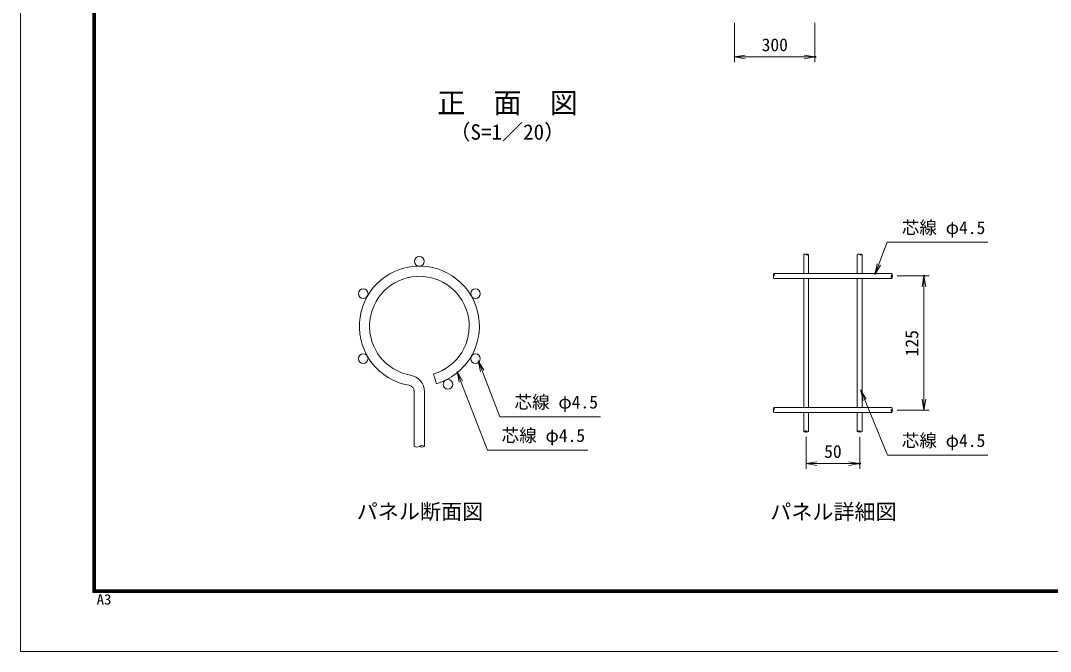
# Model space of a CAD drawing. Units: millimetres, scale not verified, with parts at other scales. Extents: x -4200 to 4200, y -2970 to 2970.
# Drawn here: x -4200 to -356, y -2970 to -617 of the extents above; entities that cross this region are included whole.
import ezdxf
from ezdxf.enums import TextEntityAlignment as Align

# ---------------------------------------------------------------- set-up
doc = ezdxf.new("R2010")
doc.units = ezdxf.units.MM
doc.header["$LTSCALE"] = 10
doc.header["$PDMODE"] = 32
doc.header["$PDSIZE"] = 5
for name, color, linetype, lineweight in [('0-0_D-TTL-TXT', 7, 'Continuous', 9), ('0-5_D-STR-DIM', 7, 'Continuous', 9), ('0-6_0', 7, 'Continuous', 9), ('0-8_D-STR2', 7, 'Continuous', 9), ('0-A_D-STR-TXT', 7, 'Continuous', 9), ('0-E_D-TTL', 7, 'Continuous', 9)]:
    doc.layers.add(name, color=color, linetype=linetype, lineweight=lineweight)
doc.layers.add('0-7_Defpoints', color=7, linetype='Continuous')
doc.styles.add('ＭＳ ゴシック', font='')
doc.styles.get('ＭＳ ゴシック').set_extended_font_data('MS Gothic')

# ---------------------------------------------------------------- blocks, each defined once
blk = doc.blocks.new('_Open')
at = {"layer": '0-6_0'}
blk.add_line((-10, 1.667), (0, 0), dxfattribs=at)
blk.add_lwpolyline([(-10, -1.667), (0, 0), (-10, 0)], dxfattribs=at)

msp = doc.modelspace()

# ---------------------------------------------------------------- linework, layer by layer
at = {"layer": '0-5_D-STR-DIM'}
for p, q in [((-1534.97, -626.02), (-1534.97, -772.66)), ((-1234.97, -626.02), (-1234.97, -772.66)), ((-1494.97, -752.66), (-1274.97, -752.66)), ((-927.89, -1569.71), (-807.89, -1569.71)), ((-827.89, -2029.71), (-827.89, -1609.71)), ((-927.89, -2069.71), (-807.89, -2069.71)), ((-1267.89, -2169.71), (-1267.89, -2289.43)), ((-1067.89, -2169.71), (-1067.89, -2289.43)), ((-1227.89, -2269.43), (-1107.89, -2269.43))]:
    msp.add_line(p, q, dxfattribs=at)
for centre, radius, start, end in [((-1272.39, -1494.24), 6.38, 45.18146, 134.81854), ((-1263.39, -1494.24), 6.38, 45.18146, 134.81854), ((-1263.39, -1485.18), 6.38, 225.18146, 314.81854), ((-1072.39, -1494.24), 6.38, 45.18146, 134.81854), ((-1063.39, -1494.24), 6.38, 45.18146, 134.81854), ((-1063.39, -1485.18), 6.38, 225.18146, 314.81854), ((-1383.36, -1565.21), 6.38, 135.18146, 224.81854), ((-1383.36, -1574.21), 6.38, 135.18146, 224.81854), ((-1392.42, -1565.21), 6.38, 315.18146, 44.81854), ((-943.36, -1574.21), 6.38, 135.18146, 224.81854), ((-952.42, -1565.21), 6.38, 315.18146, 44.81854), ((-952.42, -1574.21), 6.38, 315.18146, 44.81854), ((-1383.36, -2065.21), 6.38, 135.18146, 224.81854), ((-1383.36, -2074.21), 6.38, 135.18146, 224.81854), ((-1392.42, -2065.21), 6.38, 315.18146, 44.81854), ((-943.36, -2074.21), 6.38, 135.18146, 224.81854), ((-952.42, -2065.21), 6.38, 315.18146, 44.81854), ((-952.42, -2074.21), 6.38, 315.18146, 44.81854), ((-1272.39, -2154.24), 6.38, 45.18146, 134.81854), ((-1272.39, -2145.18), 6.38, 225.18146, 314.81854), ((-1263.39, -2145.18), 6.38, 225.18146, 314.81854), ((-1072.39, -2154.24), 6.38, 45.18146, 134.81854), ((-1072.39, -2145.18), 6.38, 225.18146, 314.81854), ((-1063.39, -2145.18), 6.38, 225.18146, 314.81854), ((-2721, -2192.62), 15.74, 232.87698, 307.12302), ((-2702, -2217.72), 15.74, 52.87698, 127.12302), ((-2702, -2192.62), 15.74, 232.87698, 307.12302)]:
    msp.add_arc(centre, radius, start, end, dxfattribs=at)
at = {"layer": '0-7_Defpoints'}
for p in [(-1234.97, -752.66), (-947.89, -1569.71), (-827.89, -1569.71), (-947.89, -2069.71), (-1267.89, -2149.71), (-1067.89, -2149.71), (-1067.89, -2269.43)]:
    msp.add_point(p, dxfattribs=at)
at = {"layer": '0-8_D-STR2'}
for p, q in [((-1276.89, -1489.71), (-1276.89, -1560.71)), ((-1258.89, -1489.71), (-1258.89, -1560.71)), ((-1076.89, -1489.71), (-1076.89, -1560.71)), ((-1058.89, -1489.71), (-1058.89, -1560.71)), ((-1387.89, -1560.71), (-947.89, -1560.71)), ((-1387.89, -1578.71), (-947.89, -1578.71)), ((-1276.89, -1578.71), (-1276.89, -2060.71)), ((-1258.89, -1578.71), (-1258.89, -2060.71)), ((-1076.89, -1578.71), (-1076.89, -2060.71)), ((-1058.89, -1578.71), (-1058.89, -2060.71)), ((-2658.35, -1935.15), (-2647.49, -1971.57)), ((-2730.5, -2205.17), (-2730.5, -2001.32)), ((-2692.5, -2205.17), (-2692.5, -2001.32)), ((-1387.89, -2060.71), (-947.89, -2060.71)), ((-1387.89, -2078.71), (-947.89, -2078.71)), ((-1276.89, -2078.71), (-1276.89, -2149.71)), ((-1258.89, -2078.71), (-1258.89, -2149.71)), ((-1076.89, -2078.71), (-1076.89, -2149.71)), ((-1058.89, -2078.71), (-1058.89, -2149.71))]:
    msp.add_line(p, q, dxfattribs=at)
for centre in [(-2711.5, -1514.91), (-2921.08, -1635.91), (-2501.92, -1635.91), (-2921.08, -1877.91), (-2501.92, -1877.91), (-2604.97, -1974.2)]:
    msp.add_circle(centre, 18, dxfattribs=at)
for centre, radius, start, end in [((-2711.5, -1756.91), 224, 286.60421, 260.01144), ((-2711.5, -1756.91), 186, 286.60421, 259.91481), ((-2754.7, -2001.32), 62.2, 0, 80.16066), ((-2754.7, -2001.32), 24.2, 0, 79.65227)]:
    msp.add_arc(centre, radius, start, end, dxfattribs=at)
at = {"layer": '0-A_D-STR-TXT'}
for points in [[(-589.31, -1444.19), (-964.89, -1444.19), (-1010.3, -1562.14)], [(-2035.12, -2094.97), (-2410.7, -2094.97), (-2490.78, -1887.6)], [(-2083.2, -2219.54), (-2457.51, -2219.54), (-2570.12, -1927.95)], [(-589.31, -2238.43), (-963.62, -2238.43), (-1063.73, -1996.27)]]:
    msp.add_lwpolyline(points, dxfattribs=at)
at = {"layer": '0-E_D-TTL', "color": 2}
msp.add_lwpolyline([(-4200, 2970), (4200, 2970), (4200, -2970), (-4200, -2970)], close=True, dxfattribs=at)
at = {"layer": '0-E_D-TTL'}
for points in [[(-3930, 2750), (3930, 2750), (3930, -2750), (-3930, -2750)], [(-3927.5, 2747.5), (3927.5, 2747.5), (3927.5, -2747.5), (-3927.5, -2747.5)], [(-3925, 2745), (3925, 2745), (3925, -2745), (-3925, -2745)], [(-3922.5, 2742.5), (3922.5, 2742.5), (3922.5, -2742.5), (-3922.5, -2742.5)], [(-3920, 2740), (3920, 2740), (3920, -2740), (-3920, -2740)]]:
    msp.add_lwpolyline(points, close=True, dxfattribs=at)

# ---------------------------------------------------------------- block references
at = {"layer": '0-5_D-STR-DIM', "xscale": 4, "yscale": 4}
for p, rotation in [((-1534.97, -752.66), 180), ((-827.89, -1569.71), 90), ((-827.89, -2069.71), 270), ((-1267.89, -2269.43), 180)]:
    msp.add_blockref('_Open', p, dxfattribs=dict(at, rotation=rotation))
for p in [(-1234.97, -752.66), (-1067.89, -2269.43)]:
    msp.add_blockref('_Open', p, dxfattribs=at)
at = {"layer": '0-A_D-STR-TXT', "xscale": 4, "yscale": 4}
for p, rotation in [((-1011.02, -1564), 248.94327), ((-2491.5, -1885.73), 111.11539), ((-2570.84, -1926.08), 111.11539), ((-1064.5, -1994.42), 112.46125)]:
    msp.add_blockref('_Open', p, dxfattribs=dict(at, rotation=rotation))

# ---------------------------------------------------------------- texts
at = {"layer": '0-0_D-TTL-TXT', "style": 'ＭＳ ゴシック'}
for s, height, p in [('正\u3000面\u3000図', 76.98, (-2644.87, -985.73)), ('（S=1／20）', 57.7, (-2599.39, -1078.93)), ('パネル断面図', 57.7, (-2945.41, -2494.49)), ('パネル詳細図', 57.7, (-1401.8, -2495.41))]:
    msp.add_text(s, height=height, dxfattribs=at).set_placement(p, align=Align.BOTTOM_LEFT)
at = {"layer": '0-5_D-STR-DIM', "style": 'ＭＳ ゴシック'}
for s, p in [('300', (-1433.85, -745.91)), ('50', (-1200.51, -2262.68))]:
    msp.add_text(s, height=48.09, dxfattribs=at).set_placement(p, align=Align.BOTTOM_LEFT)
msp.add_text('125', height=48.09, rotation=90, dxfattribs=at).set_placement((-834.64, -1869.71), align=Align.BOTTOM_LEFT)
at = {"layer": '0-A_D-STR-TXT', "style": 'ＭＳ ゴシック'}
for p in [(-910.67, -1427.79), (-2356.47, -2078.58), (-2404.56, -2203.14), (-910.67, -2222.04)]:
    msp.add_text('芯線 φ4.5', height=48.09, dxfattribs=at).set_placement(p, align=Align.BOTTOM_LEFT)
at = {"layer": '0-E_D-TTL', "style": 'ＭＳ ゴシック', "width": 1.05}
msp.add_text('A3', height=38.49, dxfattribs=at).set_placement((-3916.09, -2806.81), align=Align.BOTTOM_LEFT)

doc.saveas('drawing.dxf')
